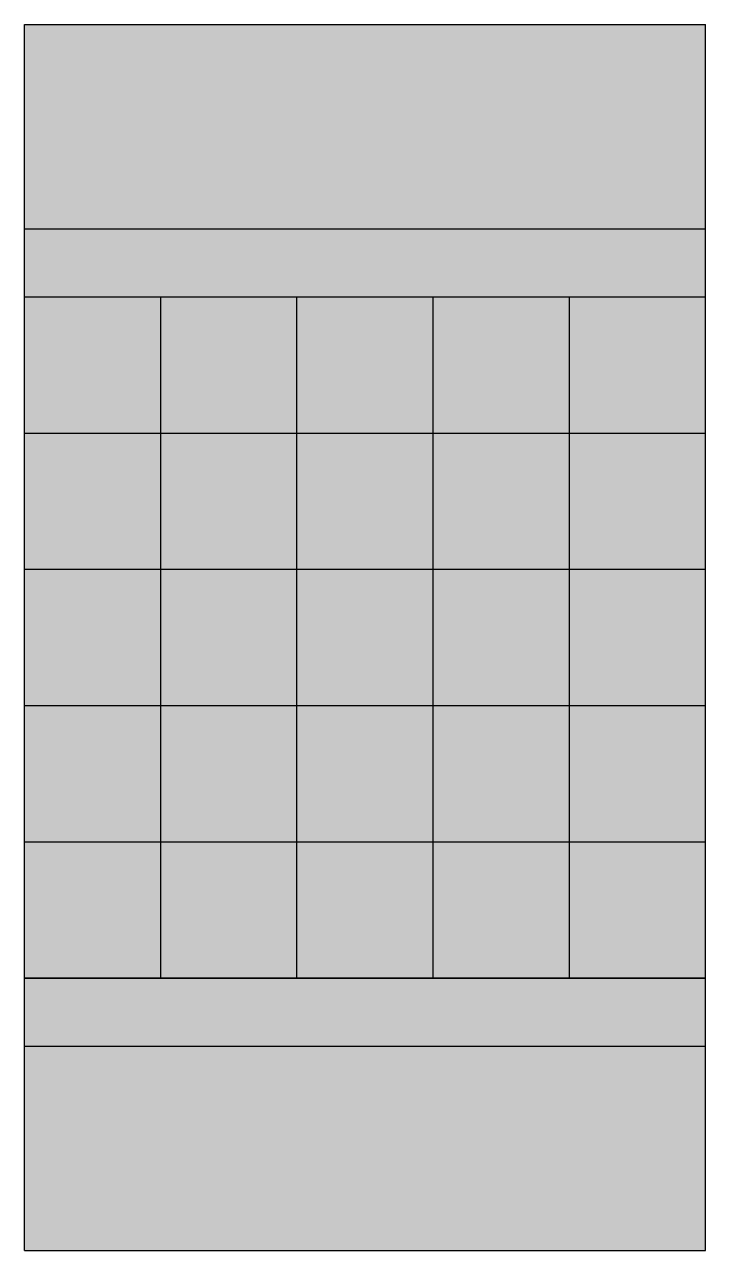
# Model space of a CAD drawing. Header units: metres. Extents: x 0 to 1, y 0 to 1.8.
import ezdxf

# ---------------------------------------------------------------- set-up
doc = ezdxf.new("R2010")
doc.units = ezdxf.units.M
doc.header["$LTSCALE"] = 0.2

msp = doc.modelspace()

# ---------------------------------------------------------------- hatches: boundary and pattern name
h = msp.add_hatch(color=254)
h.dxf.hatch_style = 1
h.paths.add_polyline_path([(1, 1.8), (0, 1.8), (0, 1.5), (1, 1.5)])
h.paths.add_polyline_path([(1, 1.5), (0, 1.5), (0, 1.4), (1, 1.4)])
h.paths.add_polyline_path([(1, 1.4), (0, 1.4), (0, 0.4), (1, 0.4)])
h.paths.add_polyline_path([(1, 0.4), (0, 0.4), (0, 0.3), (1, 0.3)])
h.paths.add_polyline_path([(1, 0.3), (0, 0.3), (0, 0), (1, 0)])
h = msp.add_hatch()
h.set_pattern_fill('L45L135', color=256, scale=0.2, angle=45, style=0)
h.set_pattern_definition([(90, (0, 0), (-0.2, 3e-17), []), (180, (0, 0), (-3e-17, -0.2), [])])
h.paths.add_polyline_path([(1, 1.4), (0, 1.4), (0, 0.4), (1, 0.4)])

# ---------------------------------------------------------------- linework, layer by layer
for p, q in [((0, 0), (0, 1.8)), ((0, 1.8), (1, 1.8)), ((1, 0), (1, 1.8)), ((0, 1.5), (1, 1.5)), ((0, 1.4), (1, 1.4)), ((0, 0.4), (1, 0.4)), ((0, 0.3), (1, 0.3)), ((0, 0), (1, 0))]:
    msp.add_line(p, q)

doc.saveas('drawing.dxf')
